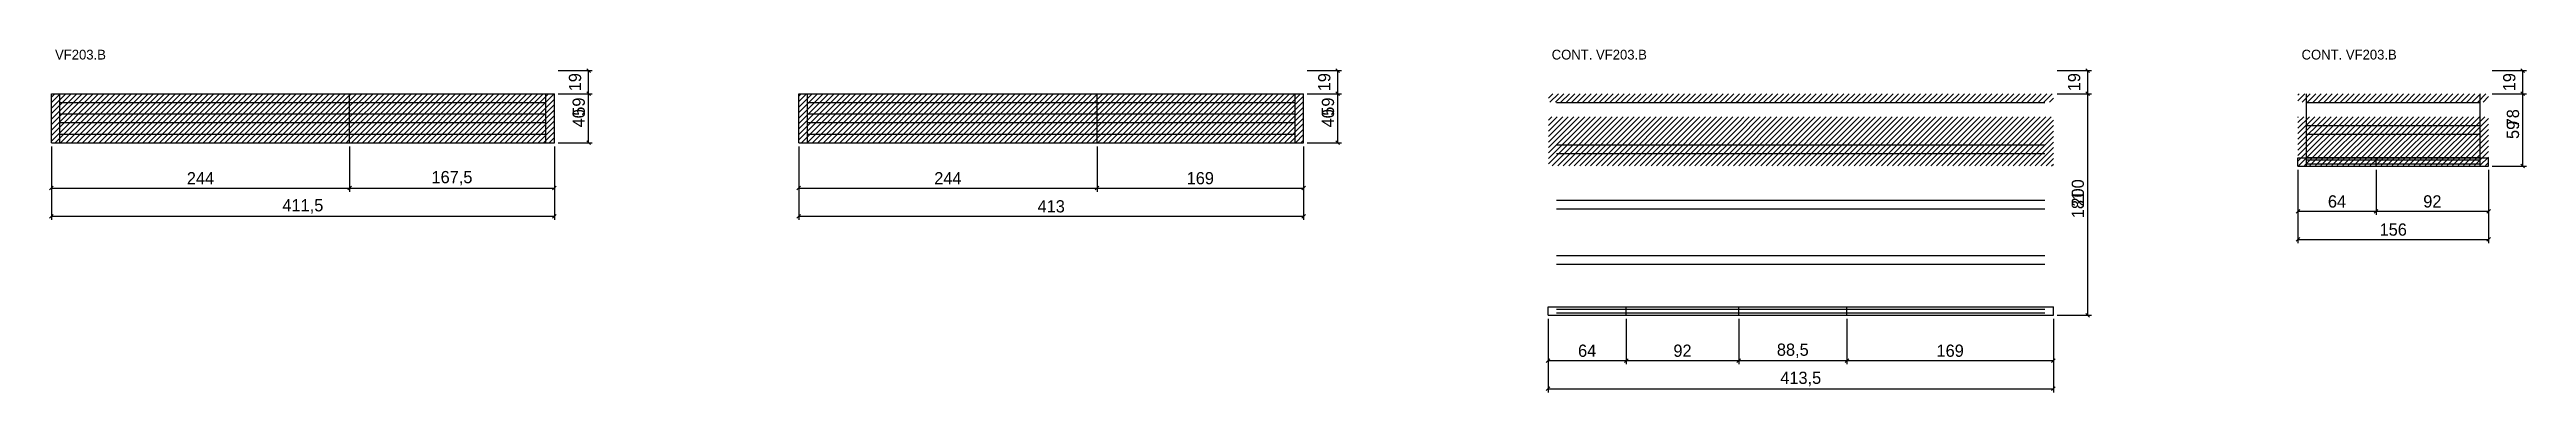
# Model space of a CAD drawing. Extents: x -2 to 2025, y -394 to -114.
import ezdxf

# ---------------------------------------------------------------- set-up
doc = ezdxf.new("R2010")
doc.units = 0
for name, color, linetype in [('COTA', 241, 'Continuous'), ('NOMENCLATURA', 7, 'Continuous'), ('Painéis', 200, 'Continuous'), ('Reaproveitamento', 251, 'Continuous'), ('SARR_2.2x7', 40, 'Continuous')]:
    doc.layers.add(name, color=color, linetype=linetype)
doc.dimstyles.new('PAINEL', dxfattribs={"dimtxt": 10, "dimasz": 3, "dimexe": 3, "dimexo": 3, "dimgap": 3, "dimtad": 1, "dimblk": 'OBLIQUE', "dimblk1": 'OBLIQUE', "dimcen": 2.5, "dimclrd": 4, "dimclre": 4, "dimclrt": 240, "dimazin": 3, "dimtfac": 1, "dimtmove": 0, "dimatfit": 3})

# ---------------------------------------------------------------- blocks, each defined once
blk = doc.blocks.new('_OBLIQUE')
at = {"color": 0, "linetype": 'BYBLOCK'}
blk.add_line((-0.5, -0.5), (0.5, 0.5), dxfattribs=at)

msp = doc.modelspace()

# ---------------------------------------------------------------- hatches: boundary and pattern name
at = {"layer": 'Reaproveitamento'}
h = msp.add_hatch(dxfattribs=at)
h.set_pattern_fill('ANSI31')
h.paths.add_polyline_path([(0, -190), (244, -190), (244, -150.2), (0, -150.2)])
h = msp.add_hatch(dxfattribs=at)
h.set_pattern_fill('ANSI31')
h.paths.add_polyline_path([(244, -190), (411.5, -190), (411.5, -150.2), (244, -150.2)])
h = msp.add_hatch(dxfattribs=at)
h.set_pattern_fill('ANSI31')
h.paths.add_polyline_path([(611.5, -190), (855.5, -190), (855.5, -150.2), (611.5, -150.2)])
h = msp.add_hatch(dxfattribs=at)
h.set_pattern_fill('ANSI31')
h.paths.add_polyline_path([(855.5, -190), (1024.5, -190), (1024.5, -150.2), (855.5, -150.2)])
h = msp.add_hatch(dxfattribs=at)
h.set_pattern_fill('ANSI31')
h.paths.add_polyline_path([(1225, -156.9), (1288.5, -156.9), (1288.5, -150), (1225, -150)])
h = msp.add_hatch(dxfattribs=at)
h.set_pattern_fill('ANSI31')
h.paths.add_polyline_path([(1288.5, -156.9), (1380.5, -156.9), (1380.5, -150), (1288.5, -150)])
h = msp.add_hatch(dxfattribs=at)
h.set_pattern_fill('ANSI31')
h.paths.add_polyline_path([(1380.5, -156.9), (1469, -156.9), (1469, -150), (1380.5, -150)])
h = msp.add_hatch(dxfattribs=at)
h.set_pattern_fill('ANSI31')
h.paths.add_polyline_path([(1469, -156.9), (1638, -156.9), (1638, -150), (1469, -150)])
h = msp.add_hatch(dxfattribs=at)
h.set_pattern_fill('ANSI31')
h.paths.add_polyline_path([(1838, -156.7), (1902, -156.7), (1902, -150), (1838, -150)])
h = msp.add_hatch(dxfattribs=at)
h.set_pattern_fill('ANSI31')
h.paths.add_polyline_path([(1902, -156.7), (1994, -156.7), (1994, -150), (1902, -150)])
h = msp.add_hatch(dxfattribs=at)
h.set_pattern_fill('ANSI31')
h.paths.add_polyline_path([(1225, -208.9), (1288.5, -208.9), (1288.5, -168.9), (1225, -168.9)])
h = msp.add_hatch(dxfattribs=at)
h.set_pattern_fill('ANSI31')
h.paths.add_polyline_path([(1288.5, -208.9), (1380.5, -208.9), (1380.5, -168.9), (1288.5, -168.9)])
h = msp.add_hatch(dxfattribs=at)
h.set_pattern_fill('ANSI31')
h.paths.add_polyline_path([(1380.5, -208.9), (1469, -208.9), (1469, -168.9), (1380.5, -168.9)])
h = msp.add_hatch(dxfattribs=at)
h.set_pattern_fill('ANSI31')
h.paths.add_polyline_path([(1469, -208.9), (1638, -208.9), (1638, -168.9), (1469, -168.9)])
h = msp.add_hatch(dxfattribs=at)
h.set_pattern_fill('ANSI31')
h.paths.add_polyline_path([(1838, -208.7), (1902, -208.7), (1902, -168.7), (1838, -168.7)])
h = msp.add_hatch(dxfattribs=at)
h.set_pattern_fill('ANSI31')
h.paths.add_polyline_path([(1902, -208.7), (1994, -208.7), (1994, -168.7), (1902, -168.7)])

# ---------------------------------------------------------------- linework, layer by layer
at = {"layer": 'Painéis'}
for p, q in [((0, -150), (244, -150)), ((0, -190), (0, -150)), ((244, -190), (244, -150)), ((244, -150), (411.5, -150)), ((411.5, -190), (411.5, -150)), ((611.5, -150), (855.5, -150)), ((611.5, -190), (611.5, -150)), ((855.5, -190), (855.5, -150)), ((855.5, -150), (1024.5, -150)), ((1024.5, -190), (1024.5, -150)), ((0, -190), (244, -190)), ((244, -190), (411.5, -190)), ((611.5, -190), (855.5, -190)), ((855.5, -190), (1024.5, -190)), ((1838, -202.3), (1902, -202.3)), ((1838, -209), (1838, -202.3)), ((1902, -209), (1902, -202.3)), ((1902, -202.3), (1994, -202.3)), ((1994, -209), (1994, -202.3)), ((1838, -209), (1902, -209)), ((1902, -209), (1994, -209)), ((1224.5, -324.1), (1288.5, -324.1)), ((1224.5, -331), (1224.5, -324.1)), ((1288.5, -331), (1288.5, -324.1)), ((1288.5, -324.1), (1380.5, -324.1)), ((1380.5, -331), (1380.5, -324.1)), ((1380.5, -324.1), (1469, -324.1)), ((1469, -331), (1469, -324.1)), ((1469, -324.1), (1638, -324.1)), ((1638, -331), (1638, -324.1)), ((1224.5, -331), (1288.5, -331)), ((1288.5, -331), (1380.5, -331)), ((1380.5, -331), (1469, -331)), ((1469, -331), (1638, -331))]:
    msp.add_line(p, q, dxfattribs=at)
at = {"layer": 'SARR_2.2x7'}
for p, q in [((7, -190), (7, -150)), ((404.5, -190), (404.5, -150)), ((618.5, -190), (618.5, -150)), ((1017.5, -190), (1017.5, -150)), ((1845, -209), (1845, -150)), ((1987, -209), (1987, -150))]:
    msp.add_line(p, q, dxfattribs=at)
for points in [[(7, -157), (244, -157)], [(7, -157), (244, -157)], [(244, -157), (404.5, -157)], [(244, -157), (404.5, -157)], [(618.5, -157), (855.5, -157)], [(618.5, -157), (855.5, -157)], [(855.5, -157), (1017.5, -157)], [(855.5, -157), (1017.5, -157)], [(1231.5, -157), (1288.5, -157)], [(1288.5, -157), (1380.5, -157)], [(1380.5, -157), (1469, -157)], [(1469, -157), (1631, -157)], [(1845, -157), (1902, -157)], [(1902, -157), (1987, -157)], [(7, -166.5), (244, -166.5)], [(7, -166.5), (244, -166.5)], [(7, -173.5), (244, -173.5)], [(7, -173.5), (244, -173.5)], [(244, -166.5), (404.5, -166.5)], [(244, -166.5), (404.5, -166.5)], [(244, -173.5), (404.5, -173.5)], [(244, -173.5), (404.5, -173.5)], [(618.5, -166.5), (855.5, -166.5)], [(618.5, -166.5), (855.5, -166.5)], [(618.5, -173.5), (855.5, -173.5)], [(618.5, -173.5), (855.5, -173.5)], [(855.5, -166.5), (1017.5, -166.5)], [(855.5, -166.5), (1017.5, -166.5)], [(855.5, -173.5), (1017.5, -173.5)], [(855.5, -173.5), (1017.5, -173.5)], [(1845, -176), (1902, -176)], [(1902, -176), (1987, -176)], [(7, -183), (244, -183)], [(7, -183), (244, -183)], [(244, -183), (404.5, -183)], [(244, -183), (404.5, -183)], [(618.5, -183), (855.5, -183)], [(618.5, -183), (855.5, -183)], [(855.5, -183), (1017.5, -183)], [(855.5, -183), (1017.5, -183)], [(1231.5, -191.75), (1288.5, -191.75)], [(1231.5, -198.75), (1288.5, -198.75)], [(1288.5, -191.75), (1380.5, -191.75)], [(1288.5, -198.75), (1380.5, -198.75)], [(1380.5, -191.75), (1469, -191.75)], [(1380.5, -198.75), (1469, -198.75)], [(1469, -191.75), (1631, -191.75)], [(1469, -198.75), (1631, -198.75)], [(1845, -183), (1902, -183)], [(1845, -202), (1902, -202)], [(1902, -183), (1987, -183)], [(1902, -202), (1987, -202)], [(1845, -204), (1902, -204)], [(1845, -207.3), (1902, -207.3)], [(1902, -204), (1987, -204)], [(1902, -207.3), (1987, -207.3)], [(1231.5, -237), (1288.5, -237)], [(1288.5, -237), (1380.5, -237)], [(1380.5, -237), (1469, -237)], [(1469, -237), (1631, -237)], [(1231.5, -244), (1288.5, -244)], [(1288.5, -244), (1380.5, -244)], [(1380.5, -244), (1469, -244)], [(1469, -244), (1631, -244)], [(1231.5, -282.25), (1288.5, -282.25)], [(1288.5, -282.25), (1380.5, -282.25)], [(1380.5, -282.25), (1469, -282.25)], [(1469, -282.25), (1631, -282.25)], [(1231.5, -289.25), (1288.5, -289.25)], [(1288.5, -289.25), (1380.5, -289.25)], [(1380.5, -289.25), (1469, -289.25)], [(1469, -289.25), (1631, -289.25)], [(1231.5, -324), (1288.5, -324)], [(1288.5, -324), (1380.5, -324)], [(1380.5, -324), (1469, -324)], [(1469, -324), (1631, -324)], [(1231.5, -326), (1288.5, -326)], [(1231.5, -329.1), (1288.5, -329.1)], [(1288.5, -326), (1380.5, -326)], [(1288.5, -329.1), (1380.5, -329.1)], [(1380.5, -326), (1469, -326)], [(1380.5, -329.1), (1469, -329.1)], [(1469, -326), (1631, -326)], [(1469, -329.1), (1631, -329.1)]]:
    msp.add_lwpolyline(points, dxfattribs=at)

# ---------------------------------------------------------------- texts
at = {"layer": 'NOMENCLATURA'}
for s, p in [('VF203.B', (3, -122)), ('CONT. VF203.B', (1227.5, -122)), ('CONT. VF203.B', (1841, -122))]:
    msp.add_text(s, height=8, dxfattribs=at).set_placement(p)

# ---------------------------------------------------------------- dimensions: what is measured, and where the dimension line sits
at = {"layer": 'COTA'}
for base, p1, p2 in [((439.5, -190), (411.5, -190), (411.5, -131)), ((439.5, -150), (411.5, -150), (411.5, -131)), ((1052.5, -190), (1024.5, -190), (1024.5, -131)), ((1052.5, -150), (1024.5, -150), (1024.5, -131)), ((1666, -331), (1638, -331), (1638, -131)), ((1666, -150), (1638, -150), (1638, -131)), ((2022, -209), (1994, -209), (1994, -131)), ((2022, -150), (1994, -150), (1994, -131)), ((439.5, -190), (411.5, -190), (411.5, -150)), ((1052.5, -190), (1024.5, -190), (1024.5, -150)), ((1666, -331), (1638, -331), (1638, -150)), ((2022, -209), (1994, -209), (1994, -150))]:
    msp.add_linear_dim(base=base, p1=p1, p2=p2, angle=90, dimstyle='PAINEL', dxfattribs=at).render()
for base, p1, p2 in [((0, -227), (0, -190), (244, -190)), ((0, -250), (0, -190), (411.5, -190)), ((244, -227), (244, -190), (411.5, -190)), ((611.5, -227), (611.5, -190), (855.5, -190)), ((611.5, -250), (611.5, -190), (1024.5, -190)), ((855.5, -227), (855.5, -190), (1024.5, -190)), ((1838, -246), (1838, -209), (1902, -209)), ((1838, -269), (1838, -209), (1994, -209)), ((1902, -246), (1902, -209), (1994, -209)), ((1224.5, -368), (1224.5, -331), (1288.5, -331)), ((1224.5, -391), (1224.5, -331), (1638, -331)), ((1288.5, -368), (1288.5, -331), (1380.5, -331)), ((1380.5, -368), (1380.5, -331), (1469, -331)), ((1469, -368), (1469, -331), (1638, -331))]:
    msp.add_linear_dim(base=base, p1=p1, p2=p2, dimstyle='PAINEL', dxfattribs=at).render()

doc.saveas('drawing.dxf')
